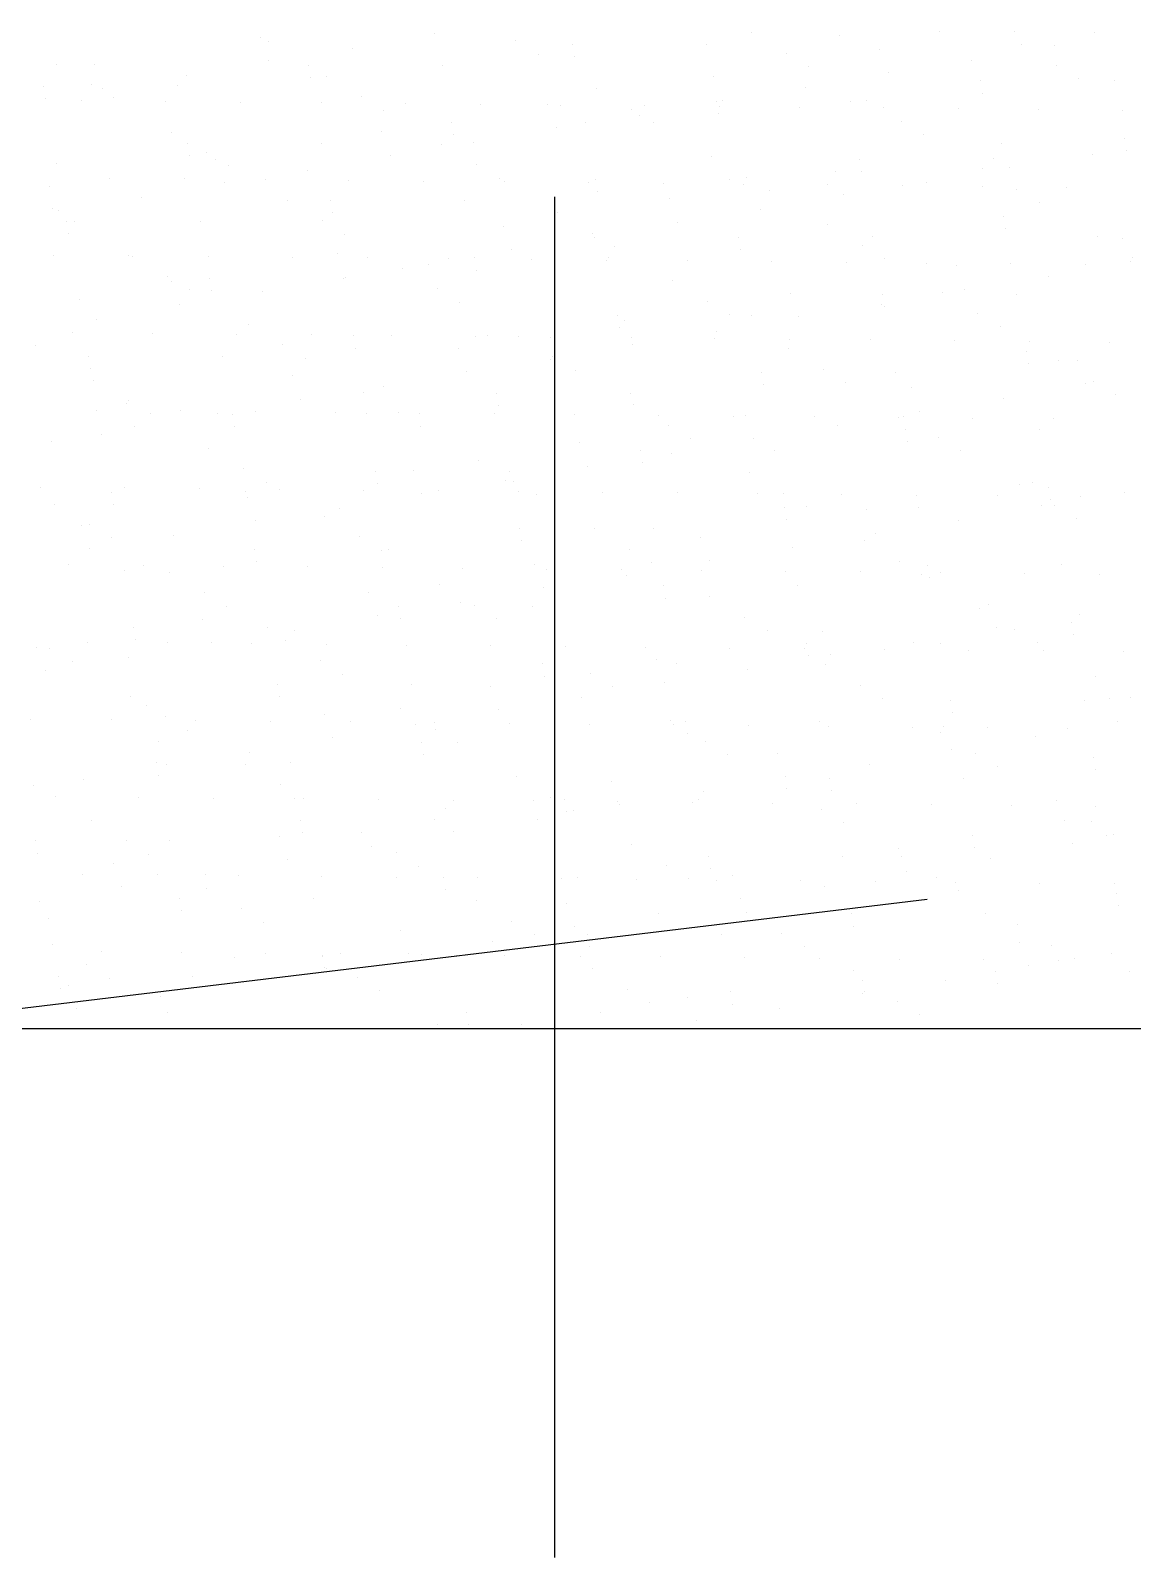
# Model space of a CAD drawing. Header units: millimetres. Extents: x -3 to 53, y -269 to 39.
# Drawn here: x 34.081 to 36.065, y 19.45 to 22.2 of the extents above; entities that cross this region are included whole.
import ezdxf
from ezdxf.enums import TextEntityAlignment as Align
from ezdxf.xclip import XClip

# ---------------------------------------------------------------- set-up
doc = ezdxf.new("R2010")
doc.units = ezdxf.units.MM
doc.header["$LTSCALE"] = 15
doc.header["$XCLIPFRAME"] = 2
for name, pattern in [('ACAD_ISO07W100', [3, 0, -3]), ('HIDDEN2', [0.1875, 0.125, -0.0625]), ('PHANTOM', [63.5, 31.75, -6.35, 6.35, -6.35, 6.35, -6.35]), ('PHANTOM2', [1.25, 0.625, -0.125, 0.125, -0.125, 0.125, -0.125])]:
    doc.linetypes.add(name, pattern=pattern)
doc.layers.get('0').update_dxf_attribs({"color": 250})
for name, color, linetype in [('A-EJES', 251, 'PHANTOM'), ('A-MURO BAJO', 251, 'Continuous'), ('A-PROYECCIONES', 250, 'HIDDEN2'), ('DLP_VERDE', 250, 'Continuous')]:
    doc.layers.add(name, color=color, linetype=linetype)
doc.layers.add('A-MUROS', color=252, linetype='Continuous', lineweight=30)
doc.styles.add('R80', font='ARIALN.TTF', dxfattribs={"height": 2.03})

# ---------------------------------------------------------------- blocks, each defined once
blk = doc.blocks.new('A$C9f73720c')
at = {"layer": 'A-MURO BAJO'}
blk.add_line((67.3776, 127.5973, 0), (61.6241, 108.7505, 0), dxfattribs=at)
at = {"layer": 'A-PROYECCIONES'}
blk.add_line((57.9161, 84.0296, 0), (65.9466, 129.074, 0), dxfattribs=at)
at = {"layer": 'DLP_VERDE'}
blk.add_line((67.3776, 127.5973), (61.6244, 108.7504), dxfattribs=at)
at = {"layer": 'DLP_VERDE', "linetype": 'Continuous'}
for p, q in [((62.2429, 116.9225), (62.2429, 116.9225)), ((62.3365, 116.9318), (62.3365, 116.9318)), ((62.3911, 116.9296), (62.3911, 116.9296)), ((62.4405, 116.9181), (62.4405, 116.9181)), ((62.4625, 116.9152), (62.4625, 116.9152)), ((62.3132, 116.8703), (62.3132, 116.8703)), ((62.6497, 116.8692), (62.6497, 116.8692)), ((62.6564, 116.8638), (62.6564, 116.8638)), ((62.2434, 116.8458), (62.2434, 116.8458)), ((62.2788, 116.8388), (62.2788, 116.8388)), ((62.4521, 116.8549), (62.4521, 116.8549)), ((62.612, 116.8619), (62.612, 116.8619)), ((62.596, 116.8199), (62.596, 116.8199)), ((62.1994, 116.7848), (62.1994, 116.7848)), ((62.2251, 116.7896), (62.2251, 116.7896)), ((62.3457, 116.7854), (62.3457, 116.7854)), ((62.494, 116.7925), (62.494, 116.7925)), ((62.6375, 116.7842), (62.6375, 116.7842)), ((62.7837, 116.7849), (62.7837, 116.7849)), ((62.8771, 116.768), (62.8771, 116.768)), ((62.5062, 116.7376), (62.5062, 116.7376)), ((62.8427, 116.7365), (62.8427, 116.7365)), ((63.0516, 116.7318), (63.0516, 116.7318)), ((62.2663, 116.7009), (62.2663, 116.7009)), ((62.3855, 116.7027), (62.3855, 116.7027)), ((62.4299, 116.7046), (62.4299, 116.7046)), ((62.4718, 116.7061), (62.4718, 116.7061)), ((62.6386, 116.7137), (62.6386, 116.7137)), ((62.7985, 116.7207), (62.7985, 116.7207)), ((62.8429, 116.7226), (62.8429, 116.7226)), ((62.2256, 116.6957), (62.2256, 116.6957)), ((62.2883, 116.698), (62.2883, 116.698)), ((62.4073, 116.6824), (62.4073, 116.6824)), ((62.789, 116.6872), (62.789, 116.6872)), ((62.1588, 116.6559), (62.1588, 116.6559)), ((62.3023, 116.6477), (62.3023, 116.6477)), ((62.418, 116.6569), (62.418, 116.6569)), ((62.4485, 116.6483), (62.4485, 116.6483)), ((62.5113, 116.6687), (62.5113, 116.6687)), ((62.5334, 116.6658), (62.5334, 116.6658)), ((62.5968, 116.6554), (62.5968, 116.6554)), ((62.6524, 116.6501), (62.6524, 116.6501)), ((62.7403, 116.6471), (62.7403, 116.6471)), ((62.8866, 116.6478), (62.8866, 116.6478)), ((63.0349, 116.6548), (63.0349, 116.6548)), ((63.1783, 116.6466), (63.1783, 116.6466)), ((63.3246, 116.6473), (63.3246, 116.6473)), ((62.7564, 116.6364), (62.7564, 116.6364)), ((62.7784, 116.6335), (62.7784, 116.6335)), ((62.8974, 116.6178), (62.8974, 116.6178)), ((63.0701, 116.6353), (63.0701, 116.6353)), ((63.4066, 116.6342), (63.4066, 116.6342)), ((62.6992, 116.6049), (62.6992, 116.6049)), ((63.0014, 116.6041), (63.0014, 116.6041)), ((63.0234, 116.6012), (63.0234, 116.6012)), ((63.0357, 116.6038), (63.0357, 116.6038)), ((63.2381, 116.5906), (63.2381, 116.5906)), ((63.398, 116.5976), (63.398, 116.5976)), ((63.4424, 116.5995), (63.4424, 116.5995)), ((62.3282, 116.5746), (62.3282, 116.5746)), ((62.572, 116.5615), (62.572, 116.5615)), ((62.6164, 116.5634), (62.6164, 116.5634)), ((62.6647, 116.5734), (62.6647, 116.5734)), ((62.8251, 116.5726), (62.8251, 116.5726)), ((62.985, 116.5795), (62.985, 116.5795)), ((63.0294, 116.5815), (63.0294, 116.5815)), ((63.1424, 116.5856), (63.1424, 116.5856)), ((63.2464, 116.5719), (63.2464, 116.5719)), ((63.2684, 116.569), (63.2684, 116.569)), ((63.3529, 116.5849), (63.3529, 116.5849)), ((62.159, 116.5435), (62.159, 116.5435)), ((62.2034, 116.5454), (62.2034, 116.5454)), ((62.2938, 116.5431), (62.2938, 116.5431)), ((62.4121, 116.5545), (62.4121, 116.5545)), ((62.9819, 116.5545), (62.9819, 116.5545)), ((63.3874, 116.5533), (63.3874, 116.5533)), ((63.4914, 116.5396), (63.4914, 116.5396)), ((63.5135, 116.5367), (63.5135, 116.5367)), ((62.2616, 116.5188), (62.2616, 116.5188)), ((62.4051, 116.5106), (62.4051, 116.5106)), ((62.5514, 116.5112), (62.5514, 116.5112)), ((62.611, 116.5242), (62.611, 116.5242)), ((62.6997, 116.5183), (62.6997, 116.5183)), ((62.8431, 116.51), (62.8431, 116.51)), ((62.9894, 116.5107), (62.9894, 116.5107)), ((63.1377, 116.5177), (63.1377, 116.5177)), ((63.2812, 116.5095), (63.2812, 116.5095)), ((63.4274, 116.5102), (63.4274, 116.5102)), ((63.5757, 116.5172), (63.5757, 116.5172)), ((63.6325, 116.5211), (63.6325, 116.5211)), ((63.634, 116.533), (63.634, 116.533)), ((63.7192, 116.509), (63.7192, 116.509)), ((63.7365, 116.5074), (63.7365, 116.5074)), ((62.1142, 116.4808), (62.1142, 116.4808)), ((62.2401, 116.4938), (62.2401, 116.4938)), ((63.2631, 116.5026), (63.2631, 116.5026)), ((63.5996, 116.5015), (63.5996, 116.5015)), ((63.7585, 116.5045), (63.7585, 116.5045)), ((63.8775, 116.4888), (63.8775, 116.4888)), ((62.2332, 116.4652), (62.2332, 116.4652)), ((62.3372, 116.4515), (62.3372, 116.4515)), ((62.8921, 116.4723), (62.8921, 116.4723)), ((63.2287, 116.4711), (63.2287, 116.4711)), ((63.5458, 116.4522), (63.5458, 116.4522)), ((63.5845, 116.4564), (63.5845, 116.4564)), ((63.6289, 116.4583), (63.6289, 116.4583)), ((63.8376, 116.4674), (63.8376, 116.4674)), ((62.3592, 116.4486), (62.3592, 116.4486)), ((62.4782, 116.4329), (62.4782, 116.4329)), ((62.5212, 116.4419), (62.5212, 116.4419)), ((62.8577, 116.4407), (62.8577, 116.4407)), ((63.0116, 116.4314), (63.0116, 116.4314)), ((63.1715, 116.4384), (63.1715, 116.4384)), ((63.2159, 116.4403), (63.2159, 116.4403)), ((63.4246, 116.4494), (63.4246, 116.4494)), ((62.1503, 116.4115), (62.1503, 116.4115)), ((62.3455, 116.4023), (62.3455, 116.4023)), ((62.3899, 116.4042), (62.3899, 116.4042)), ((62.4868, 116.4104), (62.4868, 116.4104)), ((62.5822, 116.4192), (62.5822, 116.4192)), ((62.5986, 116.4133), (62.5986, 116.4133)), ((62.6042, 116.4163), (62.6042, 116.4163)), ((62.7232, 116.4006), (62.7232, 116.4006)), ((62.7585, 116.4203), (62.7585, 116.4203)), ((62.8029, 116.4223), (62.8029, 116.4223)), ((63.1749, 116.4218), (63.1749, 116.4218)), ((63.827, 116.4003), (63.827, 116.4003)), ((62.1159, 116.38), (62.1159, 116.38)), ((62.1857, 116.3953), (62.1857, 116.3953)), ((62.2162, 116.3747), (62.2162, 116.3747)), ((62.3645, 116.3817), (62.3645, 116.3817)), ((62.5079, 116.3735), (62.5079, 116.3735)), ((62.6542, 116.3741), (62.6542, 116.3741)), ((62.8025, 116.3812), (62.8025, 116.3812)), ((62.804, 116.3915), (62.804, 116.3915)), ((62.8272, 116.3869), (62.8272, 116.3869)), ((62.8493, 116.384), (62.8493, 116.384)), ((62.946, 116.3729), (62.946, 116.3729)), ((63.0922, 116.3736), (63.0922, 116.3736)), ((63.2405, 116.3806), (63.2405, 116.3806)), ((63.384, 116.3724), (63.384, 116.3724)), ((63.456, 116.3699), (63.456, 116.3699)), ((63.5303, 116.3731), (63.5303, 116.3731)), ((63.6786, 116.3801), (63.6786, 116.3801)), ((63.822, 116.3719), (63.822, 116.3719)), ((62.4331, 116.3611), (62.4331, 116.3611)), ((62.9682, 116.3684), (62.9682, 116.3684)), ((63.0723, 116.3547), (63.0723, 116.3547)), ((63.0943, 116.3518), (63.0943, 116.3518)), ((63.7926, 116.3688), (63.7926, 116.3688)), ((62.0621, 116.3307), (62.0621, 116.3307)), ((63.0851, 116.3396), (63.0851, 116.3396)), ((63.2133, 116.3361), (63.2133, 116.3361)), ((63.3173, 116.3224), (63.3173, 116.3224)), ((63.3393, 116.3195), (63.3393, 116.3195)), ((63.4216, 116.3384), (63.4216, 116.3384)), ((63.7388, 116.3195), (63.7388, 116.3195)), ((63.771, 116.3152), (63.771, 116.3152)), ((63.8154, 116.3172), (63.8154, 116.3172)), ((62.7142, 116.3092), (62.7142, 116.3092)), ((63.0507, 116.308), (63.0507, 116.308)), ((63.1981, 116.2902), (63.1981, 116.2902)), ((63.358, 116.2972), (63.358, 116.2972)), ((63.3679, 116.2891), (63.3679, 116.2891)), ((63.4024, 116.2991), (63.4024, 116.2991)), ((63.4583, 116.3039), (63.4583, 116.3039)), ((63.5623, 116.2902), (63.5623, 116.2902)), ((63.5843, 116.2873), (63.5843, 116.2873)), ((63.6111, 116.3082), (63.6111, 116.3082)), ((62.3433, 116.2788), (62.3433, 116.2788)), ((62.532, 116.2611), (62.532, 116.2611)), ((62.5764, 116.2631), (62.5764, 116.2631)), ((62.6798, 116.2777), (62.6798, 116.2777)), ((62.7851, 116.2722), (62.7851, 116.2722)), ((62.945, 116.2792), (62.945, 116.2792)), ((62.9894, 116.2811), (62.9894, 116.2811)), ((62.997, 116.2588), (62.997, 116.2588)), ((63.7033, 116.2716), (63.7033, 116.2716)), ((62.059, 116.248), (62.059, 116.248)), ((62.119, 116.2431), (62.119, 116.2431)), ((62.163, 116.2343), (62.163, 116.2343)), ((62.1634, 116.245), (62.1634, 116.245)), ((62.1727, 116.2369), (62.1727, 116.2369)), ((62.185, 116.2314), (62.185, 116.2314)), ((62.3088, 116.2473), (62.3088, 116.2473)), ((62.319, 116.2375), (62.319, 116.2375)), ((62.3722, 116.2541), (62.3722, 116.2541)), ((62.4673, 116.2446), (62.4673, 116.2446)), ((62.6108, 116.2363), (62.6108, 116.2363)), ((62.7571, 116.237), (62.7571, 116.237)), ((62.9053, 116.2441), (62.9053, 116.2441)), ((63.0488, 116.2358), (63.0488, 116.2358)), ((63.1951, 116.2365), (63.1951, 116.2365)), ((63.3434, 116.2435), (63.3434, 116.2435)), ((63.4868, 116.2353), (63.4868, 116.2353)), ((63.6331, 116.236), (63.6331, 116.236)), ((63.649, 116.2372), (63.649, 116.2372)), ((63.7814, 116.243), (63.7814, 116.243)), ((63.8073, 116.2579), (63.8073, 116.2579)), ((63.8294, 116.255), (63.8294, 116.255)), ((62.304, 116.2157), (62.304, 116.2157)), ((62.626, 116.2284), (62.626, 116.2284)), ((63.2781, 116.2069), (63.2781, 116.2069)), ((63.6146, 116.2057), (63.6146, 116.2057)), ((62.2551, 116.198), (62.2551, 116.198)), ((62.408, 116.202), (62.408, 116.202)), ((62.4301, 116.1991), (62.4301, 116.1991)), ((62.5491, 116.1834), (62.5491, 116.1834)), ((62.9072, 116.1765), (62.9072, 116.1765)), ((62.6531, 116.1697), (62.6531, 116.1697)), ((62.6751, 116.1668), (62.6751, 116.1668)), ((62.7941, 116.1512), (62.7941, 116.1512)), ((63.2437, 116.1753), (63.2437, 116.1753)), ((63.3846, 116.149), (63.3846, 116.149)), ((63.5445, 116.156), (63.5445, 116.156)), ((63.5609, 116.1564), (63.5609, 116.1564)), ((63.5889, 116.158), (63.5889, 116.158)), ((63.7976, 116.1671), (63.7976, 116.1671)), ((62.5362, 116.1461), (62.5362, 116.1461)), ((62.7629, 116.1219), (62.7629, 116.1219)), ((62.8727, 116.145), (62.8727, 116.145)), ((62.8981, 116.1375), (62.8981, 116.1375)), ((62.9201, 116.1346), (62.9201, 116.1346)), ((62.9716, 116.131), (62.9716, 116.131)), ((63.1315, 116.138), (63.1315, 116.138)), ((63.1759, 116.1399), (63.1759, 116.1399)), ((63.1899, 116.1261), (63.1899, 116.1261)), ((62.1321, 116.108), (62.1321, 116.108)), ((62.1457, 116.0949), (62.1457, 116.0949)), ((62.1653, 116.1158), (62.1653, 116.1158)), ((62.2756, 116.0998), (62.2756, 116.0998)), ((62.3055, 116.1019), (62.3055, 116.1019)), ((62.3499, 116.1039), (62.3499, 116.1039)), ((62.4219, 116.1004), (62.4219, 116.1004)), ((62.5018, 116.1146), (62.5018, 116.1146)), ((62.5587, 116.113), (62.5587, 116.113)), ((62.5701, 116.1075), (62.5701, 116.1075)), ((62.7136, 116.0992), (62.7136, 116.0992)), ((62.7185, 116.1199), (62.7185, 116.1199)), ((62.819, 116.0957), (62.819, 116.0957)), ((62.8599, 116.0999), (62.8599, 116.0999)), ((63.0082, 116.1069), (63.0082, 116.1069)), ((63.0391, 116.1189), (63.0391, 116.1189)), ((63.1431, 116.1052), (63.1431, 116.1052)), ((63.1516, 116.0987), (63.1516, 116.0987)), ((63.1652, 116.1023), (63.1652, 116.1023)), ((63.2979, 116.0994), (63.2979, 116.0994)), ((63.4462, 116.1064), (63.4462, 116.1064)), ((63.5897, 116.0982), (63.5897, 116.0982)), ((63.736, 116.0989), (63.736, 116.0989)), ((63.842, 116.1045), (63.842, 116.1045)), ((62.1309, 116.0842), (62.1309, 116.0842)), ((63.2841, 116.0867), (63.2841, 116.0867)), ((63.3881, 116.073), (63.3881, 116.073)), ((63.4102, 116.0701), (63.4102, 116.0701)), ((63.4711, 116.0742), (63.4711, 116.0742)), ((63.8076, 116.073), (63.8076, 116.073)), ((62.4481, 116.0653), (62.4481, 116.0653)), ((63.1001, 116.0438), (63.1001, 116.0438)), ((63.4367, 116.0426), (63.4367, 116.0426)), ((63.5292, 116.0544), (63.5292, 116.0544)), ((63.6332, 116.0407), (63.6332, 116.0407)), ((61.9888, 116.0171), (61.9888, 116.0171)), ((62.0109, 116.0142), (62.0109, 116.0142)), ((62.0771, 116.035), (62.0771, 116.035)), ((62.7292, 116.0134), (62.7292, 116.0134)), ((63.0657, 116.0123), (63.0657, 116.0123)), ((63.6552, 116.0378), (63.6552, 116.0378)), ((63.731, 116.0148), (63.731, 116.0148)), ((63.7538, 116.0238), (63.7538, 116.0238)), ((63.7742, 116.0221), (63.7742, 116.0221)), ((63.7754, 116.0168), (63.7754, 116.0168)), ((62.1299, 115.9985), (62.1299, 115.9985)), ((62.2339, 115.9848), (62.2339, 115.9848)), ((63.1581, 115.9898), (63.1581, 115.9898)), ((63.318, 115.9968), (63.318, 115.9968)), ((63.3624, 115.9987), (63.3624, 115.9987)), ((63.3829, 115.9934), (63.3829, 115.9934)), ((63.5711, 116.0079), (63.5711, 116.0079)), ((62.0867, 115.9639), (62.0867, 115.9639)), ((62.2349, 115.9709), (62.2349, 115.9709)), ((62.2559, 115.9819), (62.2559, 115.9819)), ((62.3583, 115.9831), (62.3583, 115.9831)), ((62.3749, 115.9662), (62.3749, 115.9662)), ((62.3784, 115.9627), (62.3784, 115.9627)), ((62.492, 115.9607), (62.492, 115.9607)), ((62.5247, 115.9633), (62.5247, 115.9633)), ((62.5364, 115.9627), (62.5364, 115.9627)), ((62.673, 115.9704), (62.673, 115.9704)), ((62.6948, 115.9819), (62.6948, 115.9819)), ((62.7452, 115.9718), (62.7452, 115.9718)), ((62.8164, 115.9621), (62.8164, 115.9621)), ((62.905, 115.9788), (62.905, 115.9788)), ((62.9494, 115.9807), (62.9494, 115.9807)), ((62.9627, 115.9628), (62.9627, 115.9628)), ((63.012, 115.963), (63.012, 115.963)), ((63.111, 115.9698), (63.111, 115.9698)), ((63.2545, 115.9616), (63.2545, 115.9616)), ((63.4008, 115.9623), (63.4008, 115.9623)), ((63.549, 115.9693), (63.549, 115.9693)), ((63.6925, 115.9611), (63.6925, 115.9611)), ((61.9874, 115.9527), (61.9874, 115.9527)), ((62.079, 115.9427), (62.079, 115.9427)), ((62.1234, 115.9447), (62.1234, 115.9447)), ((62.3239, 115.9515), (62.3239, 115.9515)), ((62.3322, 115.9538), (62.3322, 115.9538)), ((62.4789, 115.9525), (62.4789, 115.9525)), ((62.5009, 115.9496), (62.5009, 115.9496)), ((62.6199, 115.934), (62.6199, 115.934)), ((62.6411, 115.9327), (62.6411, 115.9327)), ((63.664, 115.9415), (63.664, 115.9415)), ((61.9529, 115.9212), (61.9529, 115.9212)), ((62.2701, 115.9023), (62.2701, 115.9023)), ((62.7239, 115.9203), (62.7239, 115.9203)), ((62.746, 115.9174), (62.746, 115.9174)), ((62.865, 115.9017), (62.865, 115.9017)), ((63.2931, 115.9111), (63.2931, 115.9111)), ((63.6296, 115.9099), (63.6296, 115.9099)), ((62.9222, 115.8807), (62.9222, 115.8807)), ((62.969, 115.888), (62.969, 115.888)), ((62.991, 115.8851), (62.991, 115.8851)), ((63.2587, 115.8796), (63.2587, 115.8796)), ((62.5513, 115.8504), (62.5513, 115.8504)), ((62.8878, 115.8492), (62.8878, 115.8492)), ((63.11, 115.8695), (63.11, 115.8695)), ((63.214, 115.8558), (63.214, 115.8558)), ((63.236, 115.8529), (63.236, 115.8529)), ((63.3446, 115.8487), (63.3446, 115.8487)), ((63.5045, 115.8556), (63.5045, 115.8556)), ((63.5489, 115.8576), (63.5489, 115.8576)), ((63.5759, 115.8607), (63.5759, 115.8607)), ((63.7576, 115.8667), (63.7576, 115.8667)), ((62.0432, 115.8261), (62.0432, 115.8261)), ((62.1803, 115.82), (62.1803, 115.82)), ((62.1895, 115.8268), (62.1895, 115.8268)), ((62.3378, 115.8338), (62.3378, 115.8338)), ((62.4813, 115.8256), (62.4813, 115.8256)), ((62.5168, 115.8188), (62.5168, 115.8188)), ((62.6275, 115.8262), (62.6275, 115.8262)), ((62.6785, 115.8196), (62.6785, 115.8196)), ((62.7229, 115.8215), (62.7229, 115.8215)), ((62.7758, 115.8333), (62.7758, 115.8333)), ((62.9193, 115.825), (62.9193, 115.825)), ((62.9317, 115.8306), (62.9317, 115.8306)), ((63.0656, 115.8257), (63.0656, 115.8257)), ((63.0915, 115.8376), (63.0915, 115.8376)), ((63.1359, 115.8395), (63.1359, 115.8395)), ((63.205, 115.8303), (63.205, 115.8303)), ((63.2138, 115.8327), (63.2138, 115.8327)), ((63.355, 115.8372), (63.355, 115.8372)), ((63.3573, 115.8245), (63.3573, 115.8245)), ((63.459, 115.8235), (63.459, 115.8235)), ((63.481, 115.8206), (63.481, 115.8206)), ((63.5036, 115.8252), (63.5036, 115.8252)), ((63.6519, 115.8322), (63.6519, 115.8322)), ((62.1057, 115.7946), (62.1057, 115.7946)), ((62.2655, 115.8015), (62.2655, 115.8015)), ((62.3099, 115.8035), (62.3099, 115.8035)), ((62.5187, 115.8126), (62.5187, 115.8126)), ((62.834, 115.8), (62.834, 115.8)), ((63.6, 115.8049), (63.6, 115.8049)), ((61.897, 115.7854), (61.897, 115.7854)), ((61.9557, 115.7813), (61.9557, 115.7813)), ((62.0597, 115.7676), (62.0597, 115.7676)), ((62.0818, 115.7647), (62.0818, 115.7647)), ((62.1459, 115.7885), (62.1459, 115.7885)), ((62.4631, 115.7696), (62.4631, 115.7696)), ((63.4861, 115.7784), (63.4861, 115.7784)), ((63.704, 115.7913), (63.704, 115.7913)), ((63.7261, 115.7884), (63.7261, 115.7884)), ((62.0922, 115.7392), (62.0922, 115.7392)), ((62.2007, 115.749), (62.2007, 115.749)), ((63.1152, 115.748), (63.1152, 115.748)), ((63.4517, 115.7469), (63.4517, 115.7469)), ((62.3047, 115.7353), (62.3047, 115.7353)), ((62.3268, 115.7324), (62.3268, 115.7324)), ((62.4458, 115.7168), (62.4458, 115.7168)), ((62.7442, 115.7177), (62.7442, 115.7177)), ((63.0807, 115.7165), (63.0807, 115.7165)), ((63.691, 115.7145), (63.691, 115.7145)), ((63.7354, 115.7164), (63.7354, 115.7164)), ((62.0026, 115.6972), (62.0026, 115.6972)), ((62.1461, 115.689), (62.1461, 115.689)), ((62.2923, 115.6897), (62.2923, 115.6897)), ((62.3733, 115.6873), (62.3733, 115.6873)), ((62.4406, 115.6967), (62.4406, 115.6967)), ((62.5498, 115.7031), (62.5498, 115.7031)), ((62.5718, 115.7002), (62.5718, 115.7002)), ((62.5841, 115.6885), (62.5841, 115.6885)), ((62.6908, 115.6845), (62.6908, 115.6845)), ((62.7098, 115.6861), (62.7098, 115.6861)), ((62.7304, 115.6891), (62.7304, 115.6891)), ((62.8787, 115.6962), (62.8787, 115.6962)), ((63.0221, 115.6879), (63.0221, 115.6879)), ((63.1182, 115.6894), (63.1182, 115.6894)), ((63.1684, 115.6886), (63.1684, 115.6886)), ((63.278, 115.6964), (63.278, 115.6964)), ((63.3167, 115.6956), (63.3167, 115.6956)), ((63.3224, 115.6984), (63.3224, 115.6984)), ((63.3979, 115.6976), (63.3979, 115.6976)), ((63.4602, 115.6874), (63.4602, 115.6874)), ((63.5311, 115.7075), (63.5311, 115.7075)), ((63.6064, 115.6881), (63.6064, 115.6881)), ((62.0024, 115.6569), (62.0024, 115.6569)), ((62.3389, 115.6558), (62.3389, 115.6558)), ((62.452, 115.6604), (62.452, 115.6604)), ((62.4964, 115.6623), (62.4964, 115.6623)), ((62.7052, 115.6714), (62.7052, 115.6714)), ((62.7948, 115.6708), (62.7948, 115.6708)), ((62.8168, 115.6679), (62.8168, 115.6679)), ((62.865, 115.6784), (62.865, 115.6784)), ((62.9094, 115.6803), (62.9094, 115.6803)), ((63.027, 115.6673), (63.027, 115.6673)), ((61.8792, 115.6354), (61.8792, 115.6354)), ((62.039, 115.6423), (62.039, 115.6423)), ((62.0835, 115.6443), (62.0835, 115.6443)), ((62.2922, 115.6534), (62.2922, 115.6534)), ((62.6561, 115.6369), (62.6561, 115.6369)), ((62.9358, 115.6523), (62.9358, 115.6523)), ((63.0398, 115.6386), (63.0398, 115.6386)), ((63.0619, 115.6357), (63.0619, 115.6357)), ((63.6791, 115.6457), (63.6791, 115.6457)), ((61.968, 115.6254), (61.968, 115.6254)), ((62.2851, 115.6065), (62.2851, 115.6065)), ((63.1808, 115.62), (63.1808, 115.62)), ((63.2849, 115.6063), (63.2849, 115.6063)), ((63.3069, 115.6034), (63.3069, 115.6034)), ((63.3081, 115.6153), (63.3081, 115.6153)), ((63.6447, 115.6142), (63.6447, 115.6142)), ((61.9142, 115.5762), (61.9142, 115.5762)), ((62.9372, 115.585), (62.9372, 115.585)), ((63.2737, 115.5838), (63.2737, 115.5838)), ((63.4259, 115.5877), (63.4259, 115.5877)), ((63.5299, 115.5741), (63.5299, 115.5741)), ((61.8856, 115.5504), (61.8856, 115.5504)), ((61.9076, 115.5475), (61.9076, 115.5475)), ((61.9571, 115.5531), (61.9571, 115.5531)), ((62.1054, 115.5601), (62.1054, 115.5601)), ((62.2489, 115.5519), (62.2489, 115.5519)), ((62.3952, 115.5526), (62.3952, 115.5526)), ((62.5435, 115.5596), (62.5435, 115.5596)), ((62.5663, 115.5546), (62.5663, 115.5546)), ((62.6869, 115.5514), (62.6869, 115.5514)), ((62.8332, 115.552), (62.8332, 115.552)), ((62.9028, 115.5534), (62.9028, 115.5534)), ((62.9815, 115.5591), (62.9815, 115.5591)), ((63.125, 115.5508), (63.125, 115.5508)), ((63.2712, 115.5515), (63.2712, 115.5515)), ((63.3047, 115.5483), (63.3047, 115.5483)), ((63.4195, 115.5585), (63.4195, 115.5585)), ((63.4645, 115.5553), (63.4645, 115.5553)), ((63.5089, 115.5572), (63.5089, 115.5572)), ((63.5519, 115.5712), (63.5519, 115.5712)), ((63.563, 115.5503), (63.563, 115.5503)), ((63.5909, 115.5649), (63.5909, 115.5649)), ((63.6709, 115.5555), (63.6709, 115.5555)), ((62.0266, 115.5318), (62.0266, 115.5318)), ((62.1306, 115.5181), (62.1306, 115.5181)), ((62.1954, 115.5242), (62.1954, 115.5242)), ((62.5319, 115.5231), (62.5319, 115.5231)), ((62.6385, 115.5192), (62.6385, 115.5192)), ((62.6829, 115.5211), (62.6829, 115.5211)), ((62.8917, 115.5302), (62.8917, 115.5302)), ((63.0515, 115.5372), (63.0515, 115.5372)), ((63.0959, 115.5392), (63.0959, 115.5392)), ((63.22, 115.5346), (63.22, 115.5346)), ((61.8244, 115.4939), (61.8244, 115.4939)), ((62.0657, 115.4942), (62.0657, 115.4942)), ((62.1526, 115.5152), (62.1526, 115.5152)), ((62.1609, 115.4927), (62.1609, 115.4927)), ((62.2255, 115.5012), (62.2255, 115.5012)), ((62.27, 115.5031), (62.27, 115.5031)), ((62.2716, 115.4996), (62.2716, 115.4996)), ((62.4787, 115.5122), (62.4787, 115.5122)), ((62.8491, 115.5042), (62.8491, 115.5042)), ((61.8126, 115.4831), (61.8126, 115.4831)), ((61.857, 115.4851), (61.857, 115.4851)), ((62.3756, 115.4859), (62.3756, 115.4859)), ((62.3976, 115.483), (62.3976, 115.483)), ((62.4781, 115.4738), (62.4781, 115.4738)), ((62.5166, 115.4673), (62.5166, 115.4673)), ((63.5011, 115.4826), (63.5011, 115.4826)), ((62.1072, 115.4435), (62.1072, 115.4435)), ((62.6206, 115.4536), (62.6206, 115.4536)), ((62.6427, 115.4507), (62.6427, 115.4507)), ((62.7617, 115.4351), (62.7617, 115.4351)), ((63.1302, 115.4523), (63.1302, 115.4523)), ((63.4667, 115.4511), (63.4667, 115.4511)), ((61.9137, 115.4153), (61.9137, 115.4153)), ((62.06, 115.416), (62.06, 115.416)), ((62.2083, 115.423), (62.2083, 115.423)), ((62.3517, 115.4148), (62.3517, 115.4148)), ((62.498, 115.4155), (62.498, 115.4155)), ((62.6463, 115.4225), (62.6463, 115.4225)), ((62.7593, 115.4219), (62.7593, 115.4219)), ((62.7898, 115.4143), (62.7898, 115.4143)), ((62.8657, 115.4214), (62.8657, 115.4214)), ((62.8877, 115.4185), (62.8877, 115.4185)), ((62.936, 115.4149), (62.936, 115.4149)), ((63.0843, 115.422), (63.0843, 115.422)), ((63.0958, 115.4207), (63.0958, 115.4207)), ((63.2278, 115.4137), (63.2278, 115.4137)), ((63.3741, 115.4144), (63.3741, 115.4144)), ((63.4912, 115.4071), (63.4912, 115.4071)), ((63.5224, 115.4214), (63.5224, 115.4214)), ((63.651, 115.4141), (63.651, 115.4141)), ((62.3883, 115.3915), (62.3883, 115.3915)), ((62.7248, 115.3904), (62.7248, 115.3904)), ((62.8694, 115.38), (62.8694, 115.38)), ((63.0067, 115.4028), (63.0067, 115.4028)), ((63.0782, 115.3891), (63.0782, 115.3891)), ((63.1107, 115.3891), (63.1107, 115.3891)), ((63.1327, 115.3862), (63.1327, 115.3862)), ((63.238, 115.396), (63.238, 115.396)), ((63.2824, 115.398), (63.2824, 115.398)), ((63.413, 115.4019), (63.413, 115.4019)), ((62.0174, 115.3612), (62.0174, 115.3612)), ((62.2522, 115.353), (62.2522, 115.353)), ((62.3539, 115.36), (62.3539, 115.36)), ((62.412, 115.36), (62.412, 115.36)), ((62.4565, 115.3619), (62.4565, 115.3619)), ((62.6652, 115.371), (62.6652, 115.371)), ((62.825, 115.378), (62.825, 115.378)), ((63.042, 115.3715), (63.042, 115.3715)), ((63.2517, 115.3705), (63.2517, 115.3705)), ((63.3557, 115.3569), (63.3557, 115.3569)), ((63.3778, 115.354), (63.3778, 115.354)), ((61.8392, 115.335), (61.8392, 115.335)), ((61.983, 115.3296), (61.983, 115.3296)), ((61.9991, 115.342), (61.9991, 115.342)), ((62.0435, 115.3439), (62.0435, 115.3439)), ((62.6711, 115.3411), (62.6711, 115.3411)), ((63.4967, 115.3383), (63.4967, 115.3383)), ((63.6007, 115.3246), (63.6007, 115.3246)), ((61.8524, 115.3146), (61.8524, 115.3146)), ((61.9564, 115.3009), (61.9564, 115.3009)), ((61.9785, 115.298), (61.9785, 115.298)), ((62.3002, 115.3108), (62.3002, 115.3108)), ((63.3232, 115.3196), (63.3232, 115.3196)), ((63.6228, 115.3217), (63.6228, 115.3217)), ((61.8731, 115.2864), (61.8731, 115.2864)), ((61.9292, 115.2804), (61.9292, 115.2804)), ((62.0165, 115.2782), (62.0165, 115.2782)), ((62.0974, 115.2824), (62.0974, 115.2824)), ((62.1628, 115.2789), (62.1628, 115.2789)), ((62.3111, 115.2859), (62.3111, 115.2859)), ((62.4546, 115.2777), (62.4546, 115.2777)), ((62.6009, 115.2783), (62.6009, 115.2783)), ((62.7491, 115.2854), (62.7491, 115.2854)), ((62.8926, 115.2771), (62.8926, 115.2771)), ((62.9522, 115.2892), (62.9522, 115.2892)), ((63.0389, 115.2778), (63.0389, 115.2778)), ((63.1872, 115.2848), (63.1872, 115.2848)), ((63.2887, 115.2881), (63.2887, 115.2881)), ((63.3306, 115.2766), (63.3306, 115.2766)), ((63.4769, 115.2773), (63.4769, 115.2773)), ((63.6059, 115.2692), (63.6059, 115.2692)), ((62.2014, 115.2687), (62.2014, 115.2687)), ((62.2235, 115.2658), (62.2235, 115.2658)), ((62.3425, 115.2501), (62.3425, 115.2501)), ((62.5813, 115.2589), (62.5813, 115.2589)), ((62.9178, 115.2577), (62.9178, 115.2577)), ((63.2647, 115.2479), (63.2647, 115.2479)), ((63.4245, 115.2549), (63.4245, 115.2549)), ((63.4689, 115.2568), (63.4689, 115.2568)), ((62.2104, 115.2285), (62.2104, 115.2285)), ((62.4465, 115.2364), (62.4465, 115.2364)), ((62.4685, 115.2335), (62.4685, 115.2335)), ((62.5469, 115.2273), (62.5469, 115.2273)), ((62.5875, 115.2179), (62.5875, 115.2179)), ((62.5985, 115.2188), (62.5985, 115.2188)), ((62.643, 115.2208), (62.643, 115.2208)), ((62.8517, 115.2299), (62.8517, 115.2299)), ((63.0115, 115.2368), (63.0115, 115.2368)), ((63.0559, 115.2388), (63.0559, 115.2388)), ((63.235, 115.2388), (63.235, 115.2388)), ((61.8394, 115.1981), (61.8394, 115.1981)), ((62.0257, 115.1938), (62.0257, 115.1938)), ((62.176, 115.197), (62.176, 115.197)), ((62.1856, 115.2008), (62.1856, 115.2008)), ((62.23, 115.2027), (62.23, 115.2027)), ((62.4387, 115.2118), (62.4387, 115.2118)), ((62.6915, 115.2042), (62.6915, 115.2042)), ((62.7135, 115.2013), (62.7135, 115.2013)), ((62.8641, 115.2084), (62.8641, 115.2084)), ((63.5161, 115.1869), (63.5161, 115.1869)), ((61.7726, 115.1827), (61.7726, 115.1827)), ((61.805, 115.1666), (61.805, 115.1666)), ((61.817, 115.1847), (61.817, 115.1847)), ((62.4931, 115.1781), (62.4931, 115.1781)), ((62.8325, 115.1856), (62.8325, 115.1856)), ((62.9365, 115.1719), (62.9365, 115.1719)), ((62.9586, 115.169), (62.9586, 115.169)), ((61.8276, 115.1423), (61.8276, 115.1423)), ((61.9759, 115.1493), (61.9759, 115.1493)), ((62.1194, 115.1411), (62.1194, 115.1411)), ((62.1222, 115.1477), (62.1222, 115.1477)), ((62.2657, 115.1418), (62.2657, 115.1418)), ((62.4139, 115.1488), (62.4139, 115.1488)), ((62.5574, 115.1406), (62.5574, 115.1406)), ((62.7037, 115.1412), (62.7037, 115.1412)), ((62.852, 115.1483), (62.852, 115.1483)), ((62.9954, 115.14), (62.9954, 115.14)), ((63.0776, 115.1533), (63.0776, 115.1533)), ((63.1417, 115.1407), (63.1417, 115.1407)), ((63.1452, 115.1565), (63.1452, 115.1565)), ((63.1816, 115.1397), (63.1816, 115.1397)), ((63.2036, 115.1368), (63.2036, 115.1368)), ((63.29, 115.1477), (63.29, 115.1477)), ((63.4335, 115.1395), (63.4335, 115.1395)), ((63.4817, 115.1554), (63.4817, 115.1554)), ((61.7513, 115.1173), (61.7513, 115.1173)), ((62.7743, 115.1262), (62.7743, 115.1262)), ((63.1108, 115.125), (63.1108, 115.125)), ((63.3226, 115.1211), (63.3226, 115.1211)), ((63.4266, 115.1074), (63.4266, 115.1074)), ((63.428, 115.1061), (63.428, 115.1061)), ((63.4486, 115.1045), (63.4486, 115.1045)), ((63.4512, 115.1067), (63.4512, 115.1067)), ((61.7823, 115.0837), (61.7823, 115.0837)), ((61.8043, 115.0808), (61.8043, 115.0808)), ((62.4034, 115.0958), (62.4034, 115.0958)), ((62.7399, 115.0946), (62.7399, 115.0946)), ((62.785, 115.0776), (62.785, 115.0776)), ((62.8295, 115.0796), (62.8295, 115.0796)), ((63.0382, 115.0887), (63.0382, 115.0887)), ((63.198, 115.0957), (63.198, 115.0957)), ((63.2424, 115.0976), (63.2424, 115.0976)), ((61.9233, 115.0652), (61.9233, 115.0652)), ((62.0273, 115.0515), (62.0273, 115.0515)), ((62.0324, 115.0654), (62.0324, 115.0654)), ((62.2122, 115.0526), (62.2122, 115.0526)), ((62.3689, 115.0643), (62.3689, 115.0643)), ((62.3721, 115.0596), (62.3721, 115.0596)), ((62.4165, 115.0615), (62.4165, 115.0615)), ((62.6252, 115.0707), (62.6252, 115.0707)), ((63.0571, 115.0757), (63.0571, 115.0757)), ((61.9591, 115.0416), (61.9591, 115.0416)), ((61.998, 115.0339), (61.998, 115.0339)), ((62.0035, 115.0435), (62.0035, 115.0435)), ((62.0493, 115.0486), (62.0493, 115.0486)), ((62.1683, 115.0329), (62.1683, 115.0329)), ((62.6861, 115.0454), (62.6861, 115.0454)), ((63.3382, 115.0238), (63.3382, 115.0238)), ((62.0787, 115.0122), (62.0787, 115.0122)), ((62.2222, 115.004), (62.2222, 115.004)), ((62.2723, 115.0192), (62.2723, 115.0192)), ((62.2944, 115.0163), (62.2944, 115.0163)), ((62.3152, 115.015), (62.3152, 115.015)), ((62.3685, 115.0047), (62.3685, 115.0047)), ((62.4133, 115.0007), (62.4133, 115.0007)), ((62.5168, 115.0117), (62.5168, 115.0117)), ((62.6602, 115.0035), (62.6602, 115.0035)), ((62.8065, 115.0041), (62.8065, 115.0041)), ((62.9548, 115.0112), (62.9548, 115.0112)), ((63.0983, 115.0029), (63.0983, 115.0029)), ((63.2446, 115.0036), (63.2446, 115.0036)), ((63.3928, 115.0106), (63.3928, 115.0106)), ((62.5173, 114.987), (62.5173, 114.987)), ((62.5394, 114.9841), (62.5394, 114.9841)), ((62.6584, 114.9684), (62.6584, 114.9684)), ((62.9673, 114.9935), (62.9673, 114.9935)), ((63.3038, 114.9923), (63.3038, 114.9923)), ((62.5963, 114.9631), (62.5963, 114.9631)), ((62.7624, 114.9547), (62.7624, 114.9547)), ((62.7844, 114.9518), (62.7844, 114.9518)), ((62.9328, 114.9619), (62.9328, 114.9619)), ((63.2247, 114.9475), (63.2247, 114.9475)), ((63.25, 114.943), (63.25, 114.943)), ((63.3845, 114.9545), (63.3845, 114.9545)), ((63.4289, 114.9564), (63.4289, 114.9564)), ((62.2254, 114.9327), (62.2254, 114.9327)), ((62.3987, 114.9115), (62.3987, 114.9115)), ((62.5586, 114.9184), (62.5586, 114.9184)), ((62.5619, 114.9316), (62.5619, 114.9316)), ((62.603, 114.9204), (62.603, 114.9204)), ((62.8117, 114.9295), (62.8117, 114.9295)), ((62.8791, 114.9127), (62.8791, 114.9127)), ((62.9034, 114.9361), (62.9034, 114.9361)), ((62.9715, 114.9365), (62.9715, 114.9365)), ((63.0074, 114.9225), (63.0074, 114.9225)), ((63.016, 114.9384), (63.016, 114.9384)), ((63.0294, 114.9196), (63.0294, 114.9196)), ((63.1484, 114.9039), (63.1484, 114.9039)), ((63.2524, 114.8902), (63.2524, 114.8902)), ((63.2745, 114.8873), (63.2745, 114.8873)), ((62.4713, 114.8676), (62.4713, 114.8676)), ((62.5082, 114.8823), (62.5082, 114.8823)), ((62.6196, 114.8746), (62.6196, 114.8746)), ((62.7631, 114.8664), (62.7631, 114.8664)), ((62.9094, 114.867), (62.9094, 114.867)), ((63.0576, 114.8741), (63.0576, 114.8741)), ((63.1602, 114.8608), (63.1602, 114.8608)), ((63.2011, 114.8658), (63.2011, 114.8658)), ((63.3474, 114.8665), (63.3474, 114.8665)), ((63.3935, 114.8716), (63.3935, 114.8716)), ((62.7893, 114.8304), (62.7893, 114.8304)), ((63.1258, 114.8292), (63.1258, 114.8292)), ((63.4112, 114.8063), (63.4112, 114.8063)), ((63.443, 114.8104), (63.443, 114.8104)), ((62.7451, 114.7773), (62.7451, 114.7773)), ((62.7549, 114.7989), (62.7549, 114.7989)), ((62.7895, 114.7792), (62.7895, 114.7792)), ((62.9982, 114.7883), (62.9982, 114.7883)), ((63.0721, 114.78), (63.0721, 114.78)), ((63.158, 114.7953), (63.158, 114.7953)), ((63.2025, 114.7972), (63.2025, 114.7972)), ((62.8659, 114.7293), (62.8659, 114.7293)), ((63.0122, 114.7299), (63.0122, 114.7299)), ((63.1605, 114.737), (63.1605, 114.737)), ((63.304, 114.7287), (63.304, 114.7287)), ((63.3532, 114.7281), (63.3532, 114.7281)), ((62.9823, 114.6977), (62.9823, 114.6977)), ((63.3188, 114.6965), (63.3188, 114.6965)), ((63.0783, 114.673), (63.0783, 114.673)), ((63.1003, 114.6701), (63.1003, 114.6701)), ((63.1847, 114.6471), (63.1847, 114.6471)), ((63.2193, 114.6544), (63.2193, 114.6544)), ((63.2651, 114.6473), (63.2651, 114.6473)), ((63.3233, 114.6407), (63.3233, 114.6407)), ((63.3445, 114.6541), (63.3445, 114.6541)), ((63.3453, 114.6378), (63.3453, 114.6378)), ((63.389, 114.6561), (63.389, 114.6561)), ((63.4068, 114.5916), (63.4068, 114.5916))]:
    blk.add_line(p, q, dxfattribs=at)
at = {"style": 'R80'}
for height, rotation, p in [(0.09, 0.009, (39.554, 141.0046, 0)), (0.09, 0.009, (45.7984, 139.3226, 0)), (0.09, 0.009, (50.4634, 135.3578, 0)), (0.09, 0.009, (41.9784, 129.0436, 0)), (0.09, 0.009, (37.8409, 128.6089, 0)), (0.09, 0.009, (35.483, 116.3582, 0)), (0.09, 0.009, (38.5607, 113.6321, 0)), (0.09, 0.009, (45.1292, 84.3757, 0)), (0.09, 0.009, (43.9111, 83.9335, 0)), (0.09, 0.009, (43.1485, 83.401, 0)), (0.09, 0.009, (28.0067, 80.1071, 0)), (0.09, 0.009, (44.3753, 79.9046, 0)), (0.09, 0.009, (55.151, 79.2173, 0)), (0.09, 0.009, (38.2608, 76.0049)), (0.09, 0.009, (39.0036, 75.5558)), (0.09, 0.009, (27.5137, 75.2133, 0)), (0.09, 0.009, (27.5137, 75.2133, 0)), (0.09, 0.009, (39.8519, 75.1543)), (0.09, 0.009, (25.3599, 70.2709, 0)), (0.09, 0.009, (32.1646, 69.192, 0)), (0.09, 0.009, (32.1646, 69.192, 0)), (0.09, 0.009, (26.9947, 68.6392, 0)), (0.09, 0.009, (59.8504, 67.3859, 0)), (0.09, 0.009, (24.839, 65.5107, 0)), (0.09, 0.009, (24.839, 65.5107, 0)), (0.09, 0.009, (33.5008, 60.261, 0)), (0.09, 0.009, (33.5008, 60.261, 0)), (0.09, 347.3908, (17.1069, 59.2726, 0)), (0.09, 0.009, (26.4708, 59.2035, 0)), (0.09, 0.009, (26.4708, 59.2035, 0)), (0.09, 0.009, (23.1216, 58.7685, 0)), (0.09, 0.009, (23.1216, 58.7685, 0)), (0.09, 0.009, (27.6632, 55.3959, 0)), (0.09, 0.009, (27.6632, 55.3959, 0)), (0.09, 0.009, (22.2239, 54.9818, 0)), (0.09, 0.009, (22.2239, 54.9818, 0)), (0.09, 0.009, (65.7174, 53.5803, 0)), (0.09, 0.009, (38.377, 51.7166, 0)), (0.09, 0.009, (38.377, 51.7166, 0)), (0.09, 0.009, (21.0294, 51.3767, 0)), (0.09, 0.009, (21.0294, 51.3767, 0)), (0.09, 0.009, (29.4091, 50.8876, 0)), (0.09, 0.009, (29.4091, 50.8876, 0)), (0.09, 0.009, (22.5184, 48.0808, 0)), (0.09, 0.009, (22.5184, 48.0808, 0)), (0.09, 0.009, (32.8305, 47.9478, 0)), (0.09, 0.009, (38.6414, 47.9238, 0)), (0.09, 1.5576, (45.5013, 47.0033, 0)), (0.09, 1.5576, (45.5013, 47.0033, 0)), (0.09, 1.5576, (42.9613, 45.8781, 0)), (0.09, 0.009, (31.2252, 43.4352, 0)), (0.09, 0.009, (31.2252, 43.4352, 0)), (0.09, 0.009, (24.8291, 43.3056, 0)), (0.09, 0.009, (24.8291, 43.3056, 0)), (0.09, 0.009, (28.8684, 42.6092, 0)), (0.09, 0.009, (28.8684, 42.6092, 0)), (0.09, 0.009, (46.0815, 42.4048, 0)), (0.09, 0.009, (19.0307, 42.0559, 0)), (0.09, 0.009, (19.0307, 42.0559, 0)), (0.09, 0.009, (70.9067, 41.0329, 0)), (0.09, 0.009, (22.7765, 38.7407, 0)), (0.09, 0.009, (22.7765, 38.7407, 0)), (0.09, 0.009, (17.8952, 37.4624, 0)), (0.09, 0.009, (17.8952, 37.4624, 0)), (0.09, 0.009, (25.8226, 33.2142, 0)), (0.09, 0.009, (21.5027, 31.2754, 0)), (0.1403, 0.009, (43.0178, 29.8778, 0)), (0.09, 0.009, (24.3978, 29.2659, 0)), (0.09, 0.009, (49.7565, 29.0287, 0)), (0.09, 0.009, (16.51, 28.4123, 0)), (0.09, 0.009, (16.51, 28.4123, 0)), (0.09, 0.009, (40.7946, 24.893, 0)), (0.09, 0.009, (18.1268, 23.6374, 0)), (0.09, 0.009, (20.346, 20.3291, 0)), (0.09, 0.009, (38.3365, 19.4632, 0)), (0.09, 0.009, (18.2869, 15.9828, 0)), (0.09, 0.009, (36.6694, 12.5977, 0)), (0.09, 337.7998, (24.7536, 11.2334, 0)), (0.09, 0.009, (33.5928, 10.3508, 0)), (0.09, 337.7998, (21.6109, 10.1247, 0)), (0.09, 337.7998, (16.5605, 9.5998, 0)), (0.09, 337.7998, (29.9414, 8.9534, 0)), (0.09, 337.7998, (31.6402, 7.9561, 0)), (0.09, 337.7998, (26.736, 7.7966, 0)), (0.09, 337.7998, (32.0288, 7.0232, 0)), (0.09, 0.009, (16.5347, 5.5678, 0)), (0.09, 0.009, (23.3239, 5.5763, 0)), (0.09, 0.009, (34.4718, 3.6379, 0))]:
    blk.add_attdef('N.P.T.+0.00', text='', height=height, rotation=rotation, dxfattribs=at).set_placement(p, align=Align.MIDDLE_CENTER)
for p in [(49.9263, 138.2431, 0), (56.6904, 136.252, 0), (60.5336, 135.5237, 0), (42.6322, 135.1839), (46.2516, 126.9171), (35.1548, 97.8545, 0), (31.2618, 93.9445, 0), (17.9393, 86.8861, 0), (34.7444, 85.6148, 0), (35.5048, 81.4636, 0), (34.6534, 76.9929, 0), (59.6668, 73.2509), (40.4113, 65.8421, 0), (43.5611, 65.2125, 0), (64.4681, 61.3857), (43.9111, 51.4927, 0), (32.9744, 51.0828, 0), (69.3242, 50.0814, 0), (48.0327, 50.0735, 0), (52.9599, 39.4701, 0), (74.4159, 35.7467, 0)]:
    blk.add_attdef('N.P.T.+0.00', text='', height=0.2109, dxfattribs=at).set_placement(p, align=Align.MIDDLE_CENTER)
blk = doc.blocks.new('Ejes_Torre G')
at = {"layer": 'A-EJES', "linetype": 'PHANTOM2', "ltscale": 0.5}
blk.add_lwpolyline([(35.025, -2.75), (35.025, -0.3)], dxfattribs=at)

msp = doc.modelspace()

# ---------------------------------------------------------------- block references
at = {"linetype": 'ACAD_ISO07W100', "ltscale": 5}
ref = msp.add_blockref('A$C9f73720c', (-94.0043, 47.5864), dxfattribs=dict(at, rotation=286.9770955472961))
XClip(ref).set_block_clipping_path([(53.9739667831, 80.2683385944), (69.3730303047, 130.7085147865), (51.0595701083, 136.2994971771), (35.6605065867, 85.8593209849)])

# ---------------------------------------------------------------- next in the draw order: block references
at = {"layer": 'A-MUROS'}
msp.add_blockref('Ejes_Torre G', (0, 22.2), dxfattribs=at)

doc.saveas('drawing.dxf')
